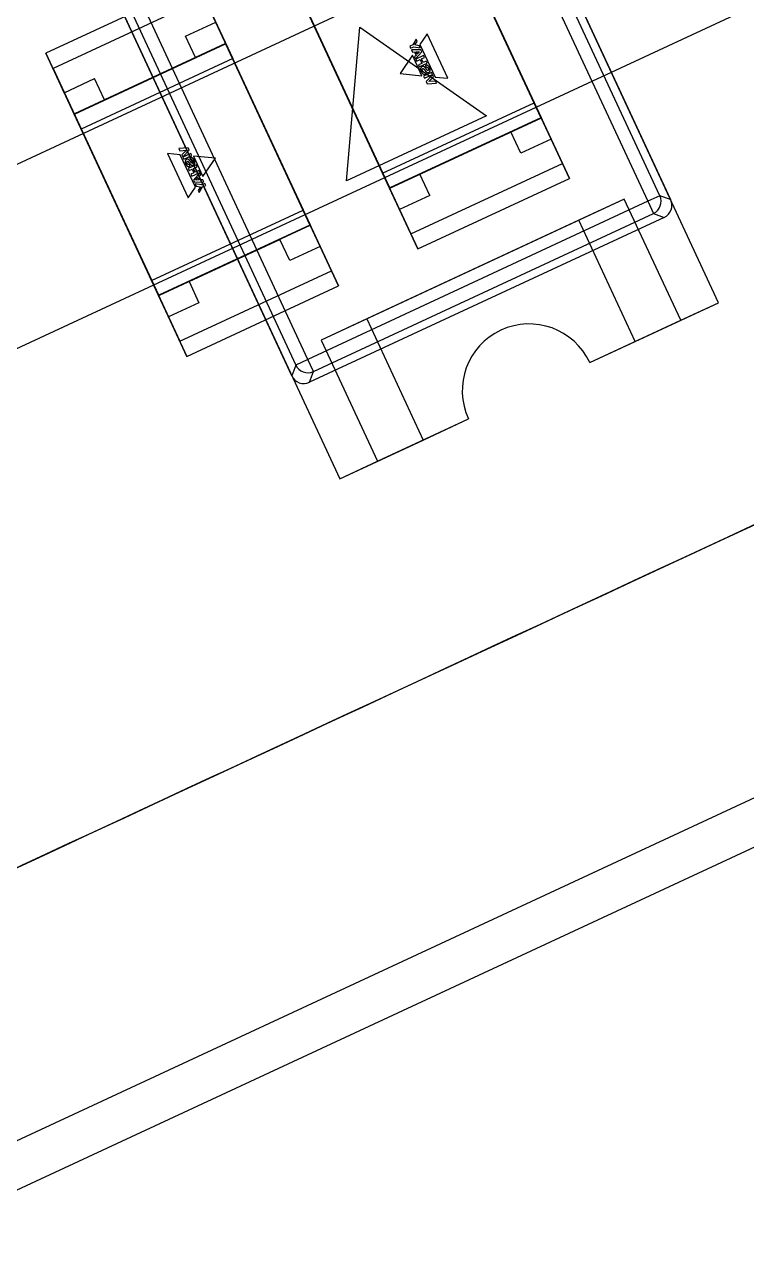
# Model space of a CAD drawing. Header units: millimetres. Extents: x 15 to 205, y 5 to 292.
# Drawn here: x 87.324 to 89.483, y 176.8 to 180.485 of the extents above; entities that cross this region are included whole.
import ezdxf

# ---------------------------------------------------------------- set-up
doc = ezdxf.new("R2010")
doc.units = ezdxf.units.MM

msp = doc.modelspace()

# ---------------------------------------------------------------- linework, layer by layer
at = {"color": 7, "linetype": 'Continuous', "lineweight": 25}
for p, q in [((114.5223, 189.806), (82.0483, 174.7037)), ((111.9476, 189.4251), (80.2116, 174.666)), ((112.3163, 188.6323), (80.5803, 173.8732)), ((96.635, 184.4084), (71.2462, 172.6012)), ((71.4571, 172.1478), (96.8458, 183.9551)), ((89.3997, 179.6532), (88.5563, 181.4667)), ((88.6997, 181.1585), (89.2564, 179.9615)), ((89.2242, 179.9732), (88.688, 181.1263)), ((88.6517, 181.1095), (89.188, 179.9564)), ((89.3997, 179.6532), (88.725, 181.104)), ((87.4229, 180.9396), (88.2663, 179.1261)), ((88.9324, 180.07), (88.5529, 180.8861)), ((88.5529, 180.8861), (88.9324, 180.07)), ((88.6156, 180.7488), (88.8678, 180.2065)), ((88.6165, 180.7492), (88.8687, 180.207)), ((88.0995, 180.6753), (88.479, 179.8592)), ((88.479, 179.8592), (88.0995, 180.6753)), ((88.1709, 179.4834), (87.6347, 180.6365)), ((87.8408, 180.6101), (87.3875, 180.3993)), ((87.8408, 180.6101), (87.3875, 180.3993)), ((88.1229, 179.4344), (87.5663, 180.6314)), ((87.5984, 180.6196), (88.1347, 179.4666)), ((87.9463, 180.3834), (87.8408, 180.6101)), ((87.8619, 180.5648), (87.4086, 180.3539)), ((87.8619, 180.5648), (87.4086, 180.3539)), ((87.5916, 180.5769), (88.2663, 179.1261)), ((87.8619, 180.5648), (87.9463, 180.3834)), ((88.2415, 179.7487), (87.8619, 180.5648)), ((87.8619, 180.5648), (88.2415, 179.7487)), ((88.4153, 179.9961), (88.1632, 180.5384)), ((88.4162, 179.9965), (88.1641, 180.5388)), ((87.805, 180.4501), (87.8957, 180.4923)), ((88.2863, 180.0177), (88.327, 180.4778)), ((88.327, 180.4778), (88.7051, 180.2125)), ((88.5281, 180.4574), (88.5063, 180.4256)), ((88.5898, 180.3247), (88.5281, 180.4574)), ((87.9243, 180.4284), (87.4727, 180.2184)), ((87.4731, 180.2174), (87.9247, 180.4274)), ((87.8345, 180.3866), (87.805, 180.4501)), ((87.9243, 180.4284), (87.9247, 180.4274)), ((87.9247, 180.4274), (87.9243, 180.4284)), ((87.9247, 180.4274), (87.9256, 180.4279)), ((87.9256, 180.4279), (87.9247, 180.4274)), ((87.9247, 180.4274), (88.1769, 179.8852)), ((87.9256, 180.4279), (88.1778, 179.8856)), ((88.4848, 180.4245), (88.4756, 180.4203)), ((88.4756, 180.4203), (88.4784, 180.4142)), ((88.4784, 180.4142), (88.4877, 180.4185)), ((88.4947, 180.4416), (88.4848, 180.4245)), ((88.4877, 180.4185), (88.507, 180.4152)), ((88.4914, 180.4241), (88.4978, 180.4348)), ((88.5038, 180.422), (88.4914, 180.4241)), ((88.4978, 180.4348), (88.4947, 180.4416)), ((88.507, 180.4152), (88.5038, 180.422)), ((88.5063, 180.4256), (88.5516, 180.3283)), ((87.3875, 180.3993), (87.3875, 180.3993)), ((87.4929, 180.1726), (87.3875, 180.3993)), ((87.3875, 180.3993), (87.4423, 180.2814)), ((87.9463, 180.3834), (87.4929, 180.1726)), ((87.8345, 180.3866), (87.5625, 180.2601)), ((88.484, 180.3932), (88.4467, 180.3384)), ((88.5094, 180.41), (88.4808, 180.4092)), ((88.4808, 180.4092), (88.4837, 180.4029)), ((88.4837, 180.4029), (88.49, 180.4033)), ((88.5124, 180.3322), (88.484, 180.3932)), ((88.49, 180.4033), (88.4948, 180.393)), ((88.4948, 180.393), (88.4905, 180.3884)), ((88.4905, 180.3884), (88.4933, 180.3823)), ((88.4933, 180.3823), (88.5123, 180.4038)), ((88.5174, 180.3927), (88.4936, 180.3816)), ((88.4936, 180.3816), (88.4964, 180.3756)), ((88.4946, 180.4035), (88.505, 180.4041)), ((88.4979, 180.3964), (88.4946, 180.4035)), ((88.4964, 180.3756), (88.5067, 180.3804)), ((88.505, 180.4041), (88.4979, 180.3964)), ((88.505, 180.4041), (88.505, 180.4041)), ((88.5067, 180.3804), (88.5119, 180.3692)), ((88.5123, 180.4038), (88.5094, 180.41)), ((88.5111, 180.3824), (88.5202, 180.3867)), ((88.5163, 180.3713), (88.5111, 180.3824)), ((88.5202, 180.3867), (88.5174, 180.3927)), ((87.4086, 180.3539), (87.4086, 180.3539)), ((87.4086, 180.3539), (87.4929, 180.1726)), ((87.4423, 180.2814), (87.4086, 180.3539)), ((87.4086, 180.3539), (87.7881, 179.5379)), ((87.7881, 179.5379), (87.4086, 180.3539)), ((88.5119, 180.3692), (88.5016, 180.3645)), ((88.5016, 180.3645), (88.5044, 180.3584)), ((88.5044, 180.3584), (88.5282, 180.3695)), ((88.5254, 180.3755), (88.5163, 180.3713)), ((88.541, 180.3419), (88.5172, 180.3309)), ((88.5241, 180.3368), (88.5213, 180.3426)), ((88.5225, 180.3631), (88.5253, 180.3572)), ((88.5282, 180.3695), (88.5254, 180.3755)), ((88.5438, 180.3359), (88.541, 180.3419)), ((87.4423, 180.2814), (87.533, 180.3236)), ((87.5625, 180.2601), (87.533, 180.3236)), ((88.4467, 180.3384), (88.5124, 180.3322)), ((88.5172, 180.3309), (88.52, 180.3248)), ((88.52, 180.3248), (88.5438, 180.3359)), ((88.5443, 180.3349), (88.5247, 180.3147)), ((88.5247, 180.3147), (88.5279, 180.3079)), ((88.5279, 180.3079), (88.5559, 180.31)), ((88.5333, 180.3147), (88.5472, 180.3287)), ((88.5334, 180.3146), (88.5333, 180.3147)), ((88.553, 180.3162), (88.5334, 180.3146)), ((88.5472, 180.3287), (88.5443, 180.3349)), ((88.5516, 180.3283), (88.5898, 180.3247)), ((88.5559, 180.31), (88.553, 180.3162)), ((88.3947, 180.0406), (88.848, 180.2514)), ((88.848, 180.2514), (88.9535, 180.0247)), ((88.9324, 180.07), (88.848, 180.2514)), ((87.4722, 180.217), (87.4731, 180.2174)), ((87.4731, 180.2174), (87.4722, 180.217)), ((87.7244, 179.6748), (87.4722, 180.217)), ((87.4731, 180.2174), (87.4727, 180.2184)), ((87.4727, 180.2184), (87.4731, 180.2174)), ((87.7253, 179.6752), (87.4731, 180.2174)), ((88.7051, 180.2125), (88.2863, 180.0177)), ((88.8678, 180.2065), (88.4162, 179.9965)), ((88.4167, 179.9956), (88.8682, 180.2056)), ((88.8678, 180.2065), (88.8687, 180.207)), ((88.8687, 180.207), (88.8678, 180.2065)), ((88.8678, 180.2065), (88.8682, 180.2056)), ((88.8682, 180.2056), (88.8678, 180.2065)), ((88.5064, 180.0374), (88.7785, 180.1639)), ((88.808, 180.1004), (88.7785, 180.1639)), ((88.8986, 180.1426), (88.808, 180.1004)), ((88.8986, 180.1426), (88.9324, 180.07)), ((88.9535, 180.0247), (88.8986, 180.1426)), ((87.7894, 180.0957), (87.7512, 180.0993)), ((87.7512, 180.0993), (87.8129, 179.9666)), ((87.813, 180.1161), (87.7851, 180.114)), ((87.7851, 180.114), (87.788, 180.1077)), ((87.788, 180.1077), (87.8076, 180.1094)), ((87.8346, 179.9984), (87.7894, 180.0957)), ((87.8076, 180.1093), (87.7937, 180.0953)), ((87.7937, 180.0953), (87.7966, 180.0891)), ((87.7966, 180.0891), (87.8162, 180.1093)), ((87.8209, 180.0992), (87.7971, 180.0881)), ((87.7971, 180.0881), (87.7999, 180.0821)), ((87.7999, 180.0821), (87.8237, 180.0931)), ((87.8076, 180.1094), (87.8076, 180.1093)), ((87.8162, 180.1093), (87.813, 180.1161)), ((87.8169, 180.0872), (87.8196, 180.0814)), ((87.8237, 180.0931), (87.8209, 180.0992)), ((87.8285, 180.0918), (87.8569, 180.0308)), ((87.8942, 180.0856), (87.8285, 180.0918)), ((87.8569, 180.0308), (87.8942, 180.0856)), ((87.8365, 180.0656), (87.8127, 180.0545)), ((87.8127, 180.0545), (87.8155, 180.0485)), ((87.8155, 180.0485), (87.8247, 180.0527)), ((87.8184, 180.0609), (87.8157, 180.0667)), ((87.8247, 180.0527), (87.8299, 180.0416)), ((87.8291, 180.0548), (87.8394, 180.0595)), ((87.8343, 180.0436), (87.8291, 180.0548)), ((87.8445, 180.0484), (87.8343, 180.0436)), ((87.8394, 180.0595), (87.8365, 180.0656)), ((87.8474, 180.0424), (87.8445, 180.0484)), ((88.479, 179.8592), (88.9324, 180.07)), ((88.479, 179.8592), (88.9324, 180.07)), ((88.9324, 180.07), (88.9324, 180.07)), ((87.8299, 180.0416), (87.8207, 180.0373)), ((87.8207, 180.0373), (87.8235, 180.0313)), ((87.8235, 180.0313), (87.8474, 180.0424)), ((87.8476, 180.0417), (87.8287, 180.0202)), ((87.8287, 180.0202), (87.8316, 180.014)), ((87.8316, 180.014), (87.8602, 180.0148)), ((87.836, 180.0199), (87.843, 180.0276)), ((87.8463, 180.0205), (87.836, 180.0199)), ((87.836, 180.0199), (87.836, 180.0199)), ((87.843, 180.0276), (87.8463, 180.0205)), ((87.8462, 180.031), (87.8505, 180.0356)), ((87.851, 180.0207), (87.8462, 180.031)), ((87.8505, 180.0356), (87.8476, 180.0417)), ((87.8572, 180.0211), (87.851, 180.0207)), ((87.8625, 180.0098), (87.8532, 180.0055)), ((87.8602, 180.0148), (87.8572, 180.0211)), ((87.8653, 180.0037), (87.8625, 180.0098)), ((88.479, 179.8592), (88.3947, 180.0406)), ((88.3947, 180.0406), (88.5001, 179.8139)), ((88.5001, 179.8139), (88.9535, 180.0247)), ((88.5001, 179.8139), (88.9535, 180.0247)), ((88.536, 179.9739), (88.5064, 180.0374)), ((88.9535, 180.0247), (88.9535, 180.0247)), ((87.8129, 179.9666), (87.8346, 179.9984)), ((87.8532, 180.0055), (87.834, 180.0088)), ((87.834, 180.0088), (87.8372, 180.002)), ((87.8372, 180.002), (87.8495, 179.9999)), ((87.8495, 179.9999), (87.8431, 179.9892)), ((87.8431, 179.9892), (87.8463, 179.9824)), ((87.8463, 179.9824), (87.8562, 179.9995)), ((87.8562, 179.9995), (87.8653, 180.0037)), ((88.4162, 179.9965), (88.4153, 179.9961)), ((88.4153, 179.9961), (88.4162, 179.9965)), ((88.4167, 179.9956), (88.4162, 179.9965)), ((88.4162, 179.9965), (88.4167, 179.9956)), ((88.536, 179.9739), (88.4453, 179.9317)), ((89.2242, 179.9732), (89.188, 179.9564)), ((89.2564, 179.9615), (89.2242, 179.9732)), ((89.188, 179.9564), (88.1709, 179.4834)), ((89.1177, 179.9632), (88.211, 179.5415)), ((89.1177, 179.9632), (88.9817, 179.9)), ((89.2864, 179.6005), (89.1177, 179.9632)), ((89.188, 179.9564), (89.2048, 179.9202)), ((87.7037, 179.7192), (88.1571, 179.9301)), ((88.1571, 179.9301), (88.2625, 179.7034)), ((88.2415, 179.7487), (88.1571, 179.9301)), ((89.237, 179.9084), (88.176, 179.415)), ((88.1878, 179.4472), (89.2048, 179.9202)), ((88.9817, 179.9), (88.347, 179.6048)), ((88.5001, 179.8139), (88.4453, 179.9317)), ((88.4453, 179.9317), (88.479, 179.8592)), ((89.1504, 179.5373), (88.9817, 179.9)), ((89.2048, 179.9202), (89.237, 179.9084)), ((88.1769, 179.8852), (87.7253, 179.6752)), ((88.1773, 179.8843), (87.7257, 179.6743)), ((88.1778, 179.8856), (88.1769, 179.8852)), ((88.1769, 179.8852), (88.1778, 179.8856)), ((88.1769, 179.8852), (88.1773, 179.8843)), ((88.1773, 179.8843), (88.1769, 179.8852)), ((87.8155, 179.7161), (88.0875, 179.8426)), ((88.117, 179.7791), (88.0875, 179.8426)), ((88.479, 179.8592), (88.479, 179.8592)), ((88.2077, 179.8213), (88.117, 179.7791)), ((88.2625, 179.7034), (88.2077, 179.8213)), ((88.2077, 179.8213), (88.2415, 179.7487)), ((88.5001, 179.8139), (88.5001, 179.8139)), ((87.7037, 179.7192), (87.8092, 179.4925)), ((87.7881, 179.5379), (87.7037, 179.7192)), ((87.7881, 179.5379), (88.2415, 179.7487)), ((87.7881, 179.5379), (88.2415, 179.7487)), ((87.8155, 179.7161), (87.845, 179.6526)), ((88.2415, 179.7487), (88.2415, 179.7487)), ((87.8092, 179.4925), (88.2625, 179.7034)), ((87.8092, 179.4925), (88.2625, 179.7034)), ((88.2625, 179.7034), (88.2625, 179.7034)), ((87.7253, 179.6752), (87.7244, 179.6748)), ((87.7244, 179.6748), (87.7253, 179.6752)), ((87.7257, 179.6743), (87.7253, 179.6752)), ((87.7253, 179.6752), (87.7257, 179.6743)), ((87.845, 179.6526), (87.7543, 179.6104)), ((89.1504, 179.5373), (89.3997, 179.6532)), ((89.2864, 179.6005), (89.3997, 179.6532)), ((87.7543, 179.6104), (87.7881, 179.5379)), ((87.8092, 179.4925), (87.7543, 179.6104)), ((88.347, 179.6048), (88.211, 179.5415)), ((88.347, 179.6048), (88.5157, 179.2421)), ((89.0144, 179.474), (89.2864, 179.6005)), ((89.1504, 179.5373), (89.2864, 179.6005)), ((87.7881, 179.5379), (87.7881, 179.5379)), ((88.211, 179.5415), (88.3796, 179.1788)), ((89.0144, 179.474), (89.1504, 179.5373)), ((87.8092, 179.4925), (87.8092, 179.4925)), ((88.1347, 179.4666), (88.1229, 179.4344)), ((88.1709, 179.4834), (88.1347, 179.4666)), ((88.1878, 179.4472), (88.1709, 179.4834)), ((88.176, 179.415), (88.1878, 179.4472)), ((88.3796, 179.1788), (88.6517, 179.3054)), ((88.5157, 179.2421), (88.6517, 179.3054)), ((88.2663, 179.1261), (88.5157, 179.2421)), ((88.3796, 179.1788), (88.5157, 179.2421)), ((88.2663, 179.1261), (88.3796, 179.1788))]:
    msp.add_line(p, q, dxfattribs=at)
for centre, radius, start, end in [((87.9247, 180.4274), 0.001, 24.9412, 114.9412), ((87.9247, 180.4274), 0.001, 24.9412, 114.9412), ((87.4731, 180.2174), 0.001, 114.9412, 204.9412), ((87.4731, 180.2174), 0.001, 114.9412, 204.9412), ((88.8678, 180.2065), 0.001, 294.9412, 24.9412), ((88.8678, 180.2065), 0.001, 294.9412, 24.9412), ((88.4162, 179.9965), 0.001, 204.9412, 294.9412), ((88.4162, 179.9965), 0.001, 204.9412, 294.9412), ((89.1878, 179.9565), 0.0401, 295.1248, 24.7576), ((88.1769, 179.8852), 0.001, 294.9412, 24.9412), ((88.1769, 179.8852), 0.001, 294.9412, 24.9412), ((87.7253, 179.6752), 0.001, 204.9412, 294.9412), ((87.7253, 179.6752), 0.001, 204.9412, 294.9412), ((88.833, 179.3897), 0.2, 24.9412, 204.9412), ((88.833, 179.3897), 0.2, 24.9412, 204.9412), ((88.171, 179.4836), 0.0401, 205.1248, 294.7576)]:
    msp.add_arc(centre, radius, start, end, dxfattribs=at)
for centre, major_axis in [((89.22, 179.9447), (0.0377, -0.0138)), ((88.1592, 179.4514), (-0.0138, -0.0377))]:
    msp.add_ellipse(centre, major_axis=major_axis, ratio=0.997265, start_param=5.499157, end_param=7.067214, dxfattribs=at)
for points, knots in [([(81.4237, 172.0597), (85.5898, 173.9972), (93.9444, 177.8825), (104.3834, 182.7373), (112.6928, 186.6018), (118.8656, 189.4724), (125.0502, 192.3485), (129.1982, 194.2776), (131.2945, 195.2525)], [0, 0, 0, 0, 0.250614, 0.502571, 0.627963, 0.750476, 0.873897, 1, 1, 1, 1]), ([(83.0718, 175.9962), (84.0234, 176.4387), (86.8786, 177.7665), (91.6379, 179.9799), (96.4014, 182.1952), (100.2137, 183.9682), (103.599, 185.5425), (106.7676, 187.0161), (109.7281, 188.3929), (111.2077, 189.081), (111.9476, 189.4251)], [0, 0, 0, 0, 0.098942, 0.296859, 0.494758, 0.593727, 0.692693, 0.846267, 0.923131, 1, 1, 1, 1]), ([(111.9476, 189.4251), (111.4718, 189.2039), (110.5202, 188.7613), (108.6138, 187.8747), (106.2305, 186.7663), (101.3182, 184.4818), (94.3569, 181.2444), (88.3473, 178.4496), (85.3425, 177.0522)], [0, 0, 0, 0, 0.053733, 0.107475, 0.214909, 0.322348, 0.661173, 1, 1, 1, 1]), ([(88.5125, 180.3595), (88.512, 180.3593), (88.5111, 180.3588), (88.51, 180.3577), (88.5091, 180.3564), (88.5085, 180.3548), (88.5082, 180.3531), (88.5082, 180.3512), (88.5085, 180.3491), (88.5092, 180.3468), (88.5098, 180.3453), (88.5102, 180.3445)], [0, 0, 0, 0, 0.093231, 0.18407, 0.275846, 0.371929, 0.475443, 0.586964, 0.710412, 0.847584, 1, 1, 1, 1]), ([(88.5125, 180.3595), (88.512, 180.3593), (88.5111, 180.3588), (88.51, 180.3577), (88.5091, 180.3564), (88.5085, 180.3548), (88.5082, 180.3531), (88.5082, 180.3512), (88.5085, 180.3491), (88.5092, 180.3468), (88.5098, 180.3453), (88.5102, 180.3445)], [0, 0, 0, 0, 0.093231, 0.18407, 0.275846, 0.371929, 0.475443, 0.586964, 0.710412, 0.847584, 1, 1, 1, 1]), ([(88.5102, 180.3445), (88.5104, 180.3439), (88.511, 180.3428), (88.5121, 180.3411), (88.5133, 180.3396), (88.5145, 180.3384), (88.5159, 180.3374), (88.5172, 180.3366), (88.5185, 180.3362), (88.5198, 180.3359), (88.5212, 180.3359), (88.5227, 180.3362), (88.5236, 180.3366), (88.5241, 180.3368)], [0, 0, 0, 0, 0.111674, 0.220816, 0.326505, 0.428114, 0.525478, 0.603732, 0.680129, 0.755942, 0.832975, 0.913485, 1, 1, 1, 1]), ([(88.5102, 180.3445), (88.5104, 180.3439), (88.511, 180.3428), (88.5121, 180.3411), (88.5133, 180.3396), (88.5145, 180.3384), (88.5159, 180.3374), (88.5172, 180.3366), (88.5185, 180.3362), (88.5198, 180.3359), (88.5212, 180.3359), (88.5227, 180.3362), (88.5236, 180.3366), (88.5241, 180.3368)], [0, 0, 0, 0, 0.111674, 0.220816, 0.326505, 0.428114, 0.525478, 0.603732, 0.680129, 0.755942, 0.832975, 0.913485, 1, 1, 1, 1]), ([(88.5232, 180.3546), (88.523, 180.3548), (88.5227, 180.3553), (88.5221, 180.3561), (88.5213, 180.357), (88.5204, 180.3579), (88.5194, 180.3587), (88.5184, 180.3593), (88.5174, 180.3598), (88.5162, 180.3601), (88.515, 180.3602), (88.5137, 180.3601), (88.5129, 180.3597), (88.5125, 180.3595)], [0, 0, 0, 0, 0.0623699, 0.1415214, 0.2328714, 0.3322152, 0.4359727, 0.5239287, 0.6124514, 0.701905, 0.7939981, 0.8918988, 1, 1, 1, 1]), ([(88.5232, 180.3546), (88.523, 180.3548), (88.5227, 180.3553), (88.5221, 180.3561), (88.5213, 180.357), (88.5204, 180.3579), (88.5194, 180.3587), (88.5184, 180.3593), (88.5174, 180.3598), (88.5162, 180.3601), (88.515, 180.3602), (88.5137, 180.3601), (88.5129, 180.3597), (88.5125, 180.3595)], [0, 0, 0, 0, 0.06237, 0.141521, 0.232871, 0.332215, 0.435973, 0.523929, 0.612451, 0.701905, 0.793998, 0.891899, 1, 1, 1, 1]), ([(88.5141, 180.3467), (88.5139, 180.3471), (88.5136, 180.3478), (88.5132, 180.3491), (88.513, 180.3503), (88.5131, 180.3513), (88.5133, 180.3522), (88.5138, 180.3529), (88.5143, 180.3532), (88.5146, 180.3534)], [0, 0, 0, 0, 0.167122, 0.345632, 0.521423, 0.645574, 0.762147, 0.876211, 1, 1, 1, 1]), ([(88.5141, 180.3467), (88.5139, 180.3471), (88.5136, 180.3478), (88.5132, 180.3491), (88.513, 180.3503), (88.5131, 180.3513), (88.5133, 180.3522), (88.5138, 180.3529), (88.5143, 180.3532), (88.5146, 180.3534)], [0, 0, 0, 0, 0.167122, 0.345632, 0.521423, 0.645574, 0.762147, 0.876211, 1, 1, 1, 1]), ([(88.5213, 180.3426), (88.521, 180.3425), (88.5204, 180.3422), (88.5193, 180.3421), (88.5184, 180.3423), (88.5175, 180.3426), (88.5166, 180.3432), (88.5156, 180.3441), (88.5148, 180.3453), (88.5143, 180.3462), (88.5141, 180.3467)], [0, 0, 0, 0, 0.118003, 0.224829, 0.32648, 0.428067, 0.533159, 0.679024, 0.835133, 1, 1, 1, 1]), ([(88.5213, 180.3426), (88.521, 180.3425), (88.5204, 180.3422), (88.5193, 180.3421), (88.5184, 180.3423), (88.5175, 180.3426), (88.5166, 180.3432), (88.5156, 180.3441), (88.5148, 180.3453), (88.5143, 180.3462), (88.5141, 180.3467)], [0, 0, 0, 0, 0.118003, 0.224829, 0.32648, 0.428067, 0.533159, 0.679024, 0.835133, 1, 1, 1, 1]), ([(88.5146, 180.3534), (88.5148, 180.3535), (88.5152, 180.3536), (88.5159, 180.3536), (88.5166, 180.3534), (88.5175, 180.3529), (88.5184, 180.352), (88.5194, 180.3509), (88.5203, 180.3497), (88.5213, 180.3484), (88.522, 180.3475), (88.5223, 180.3471)], [0, 0, 0, 0, 0.062595, 0.121834, 0.182912, 0.284909, 0.403207, 0.537228, 0.68404, 0.839719, 1, 1, 1, 1]), ([(88.5146, 180.3534), (88.5148, 180.3535), (88.5152, 180.3536), (88.5159, 180.3536), (88.5166, 180.3534), (88.5175, 180.3529), (88.5184, 180.352), (88.5194, 180.3509), (88.5203, 180.3497), (88.5213, 180.3484), (88.522, 180.3475), (88.5223, 180.3471)], [0, 0, 0, 0, 0.062595, 0.121834, 0.182912, 0.284909, 0.403207, 0.537228, 0.68404, 0.839719, 1, 1, 1, 1]), ([(88.5223, 180.3471), (88.5227, 180.3466), (88.5235, 180.3456), (88.5248, 180.3442), (88.5261, 180.3429), (88.5274, 180.3421), (88.5286, 180.3416), (88.5296, 180.3414), (88.5307, 180.3414), (88.5318, 180.3416), (88.5325, 180.3419), (88.5329, 180.342)], [0, 0, 0, 0, 0.151123, 0.299162, 0.440716, 0.574416, 0.655344, 0.735536, 0.817472, 0.904404, 1, 1, 1, 1]), ([(88.5223, 180.3471), (88.5227, 180.3466), (88.5235, 180.3456), (88.5248, 180.3442), (88.5261, 180.3429), (88.5274, 180.3421), (88.5286, 180.3416), (88.5296, 180.3414), (88.5307, 180.3414), (88.5318, 180.3416), (88.5325, 180.3419), (88.5329, 180.342)], [0, 0, 0, 0, 0.151123, 0.299162, 0.440716, 0.574416, 0.655344, 0.735536, 0.817472, 0.904404, 1, 1, 1, 1]), ([(88.5353, 180.3556), (88.5351, 180.3562), (88.5345, 180.3573), (88.5335, 180.3589), (88.5325, 180.3603), (88.5313, 180.3615), (88.5301, 180.3625), (88.5289, 180.3632), (88.5277, 180.3636), (88.5265, 180.3639), (88.5252, 180.3639), (88.5238, 180.3636), (88.523, 180.3633), (88.5225, 180.3631)], [0, 0, 0, 0, 0.113094, 0.22318, 0.329301, 0.430844, 0.5277, 0.605285, 0.680912, 0.75601, 0.832566, 0.913011, 1, 1, 1, 1]), ([(88.5353, 180.3556), (88.5351, 180.3562), (88.5345, 180.3573), (88.5335, 180.3589), (88.5325, 180.3603), (88.5313, 180.3615), (88.5301, 180.3625), (88.5289, 180.3632), (88.5277, 180.3636), (88.5265, 180.3639), (88.5252, 180.3639), (88.5238, 180.3636), (88.523, 180.3633), (88.5225, 180.3631)], [0, 0, 0, 0, 0.113094, 0.2231796, 0.3293014, 0.4308441, 0.5276999, 0.6052847, 0.6809115, 0.7560096, 0.8325661, 0.9130105, 1, 1, 1, 1]), ([(88.5306, 180.3481), (88.5304, 180.348), (88.53, 180.3478), (88.5293, 180.3478), (88.5286, 180.3481), (88.528, 180.3487), (88.5273, 180.3494), (88.5265, 180.3504), (88.5256, 180.3515), (88.5244, 180.353), (88.5236, 180.354), (88.5232, 180.3546)], [0, 0, 0, 0, 0.0653, 0.123822, 0.189595, 0.276318, 0.367489, 0.482194, 0.623775, 0.795361, 1, 1, 1, 1]), ([(88.5306, 180.3481), (88.5304, 180.348), (88.53, 180.3478), (88.5293, 180.3478), (88.5286, 180.3481), (88.528, 180.3487), (88.5273, 180.3494), (88.5265, 180.3504), (88.5256, 180.3515), (88.5244, 180.353), (88.5236, 180.354), (88.5232, 180.3546)], [0, 0, 0, 0, 0.0653, 0.123822, 0.189595, 0.276318, 0.367489, 0.482194, 0.623775, 0.795361, 1, 1, 1, 1]), ([(88.5253, 180.3572), (88.5256, 180.3574), (88.5264, 180.3576), (88.5275, 180.3576), (88.5285, 180.3572), (88.5293, 180.3566), (88.5301, 180.3557), (88.5308, 180.3547), (88.5312, 180.3539), (88.5314, 180.3535)], [0, 0, 0, 0, 0.1504277, 0.2811439, 0.4048593, 0.5319952, 0.6754361, 0.8316919, 1, 1, 1, 1]), ([(88.5253, 180.3572), (88.5256, 180.3574), (88.5264, 180.3576), (88.5275, 180.3576), (88.5285, 180.3572), (88.5293, 180.3566), (88.5301, 180.3557), (88.5308, 180.3547), (88.5312, 180.3539), (88.5314, 180.3535)], [0, 0, 0, 0, 0.150428, 0.281144, 0.404859, 0.531995, 0.675436, 0.831692, 1, 1, 1, 1]), ([(88.5314, 180.3535), (88.5315, 180.3532), (88.5318, 180.3525), (88.5321, 180.3515), (88.5321, 180.3505), (88.532, 180.3497), (88.5317, 180.349), (88.5313, 180.3484), (88.5308, 180.3482), (88.5306, 180.3481)], [0, 0, 0, 0, 0.1772, 0.35411, 0.523148, 0.642763, 0.757731, 0.873619, 1, 1, 1, 1]), ([(88.5314, 180.3535), (88.5315, 180.3532), (88.5318, 180.3525), (88.5321, 180.3515), (88.5321, 180.3505), (88.532, 180.3497), (88.5317, 180.349), (88.5313, 180.3484), (88.5308, 180.3482), (88.5306, 180.3481)], [0, 0, 0, 0, 0.1772, 0.35411, 0.523148, 0.642763, 0.757731, 0.873619, 1, 1, 1, 1]), ([(88.5329, 180.342), (88.5333, 180.3422), (88.534, 180.3426), (88.535, 180.3434), (88.5357, 180.3444), (88.5362, 180.3454), (88.5366, 180.3466), (88.5369, 180.348), (88.5369, 180.3498), (88.5367, 180.3518), (88.5361, 180.3537), (88.5356, 180.355), (88.5353, 180.3556)], [0, 0, 0, 0, 0.083836, 0.162978, 0.240017, 0.317025, 0.395442, 0.476081, 0.601648, 0.73219, 0.86583, 1, 1, 1, 1]), ([(88.5329, 180.342), (88.5333, 180.3422), (88.534, 180.3426), (88.535, 180.3434), (88.5357, 180.3444), (88.5362, 180.3454), (88.5366, 180.3466), (88.5369, 180.348), (88.5369, 180.3498), (88.5367, 180.3518), (88.5361, 180.3537), (88.5356, 180.355), (88.5353, 180.3556)], [0, 0, 0, 0, 0.083836, 0.162978, 0.240017, 0.317025, 0.395442, 0.476081, 0.601648, 0.73219, 0.86583, 1, 1, 1, 1]), ([(87.8308, 180.0794), (87.8305, 180.08), (87.8299, 180.0812), (87.8289, 180.0829), (87.8277, 180.0843), (87.8264, 180.0856), (87.8251, 180.0866), (87.8238, 180.0874), (87.8225, 180.0878), (87.8211, 180.0881), (87.8197, 180.0881), (87.8183, 180.0878), (87.8174, 180.0874), (87.8169, 180.0872)], [0, 0, 0, 0, 0.111674, 0.220816, 0.326505, 0.428114, 0.525478, 0.603732, 0.680129, 0.755942, 0.832975, 0.913485, 1, 1, 1, 1]), ([(87.8308, 180.0794), (87.8305, 180.08), (87.8299, 180.0812), (87.8289, 180.0829), (87.8277, 180.0843), (87.8264, 180.0856), (87.8251, 180.0866), (87.8238, 180.0874), (87.8225, 180.0878), (87.8211, 180.0881), (87.8197, 180.0881), (87.8183, 180.0878), (87.8174, 180.0874), (87.8169, 180.0872)], [0, 0, 0, 0, 0.111674, 0.220816, 0.326505, 0.428114, 0.525478, 0.603732, 0.680129, 0.755942, 0.832975, 0.913485, 1, 1, 1, 1]), ([(87.808, 180.082), (87.8077, 180.0818), (87.8069, 180.0814), (87.806, 180.0806), (87.8052, 180.0796), (87.8047, 180.0785), (87.8043, 180.0774), (87.8041, 180.076), (87.804, 180.0742), (87.8043, 180.0722), (87.8048, 180.0702), (87.8053, 180.069), (87.8056, 180.0683)], [0, 0, 0, 0, 0.083836, 0.162978, 0.240017, 0.317025, 0.395442, 0.476081, 0.601648, 0.73219, 0.86583, 1, 1, 1, 1]), ([(87.808, 180.082), (87.8077, 180.0818), (87.8069, 180.0814), (87.806, 180.0806), (87.8052, 180.0796), (87.8047, 180.0785), (87.8043, 180.0774), (87.8041, 180.076), (87.804, 180.0742), (87.8043, 180.0722), (87.8048, 180.0702), (87.8053, 180.069), (87.8056, 180.0683)], [0, 0, 0, 0, 0.083836, 0.162978, 0.240017, 0.317025, 0.395442, 0.476081, 0.601648, 0.73219, 0.86583, 1, 1, 1, 1]), ([(87.8056, 180.0683), (87.8059, 180.0678), (87.8064, 180.0667), (87.8074, 180.0651), (87.8085, 180.0637), (87.8096, 180.0625), (87.8108, 180.0615), (87.812, 180.0608), (87.8132, 180.0604), (87.8145, 180.0601), (87.8158, 180.0601), (87.8171, 180.0604), (87.818, 180.0607), (87.8184, 180.0609)], [0, 0, 0, 0, 0.113094, 0.22318, 0.329301, 0.430844, 0.5277, 0.605285, 0.680912, 0.75601, 0.832566, 0.913011, 1, 1, 1, 1]), ([(87.8056, 180.0683), (87.8059, 180.0678), (87.8064, 180.0667), (87.8074, 180.0651), (87.8085, 180.0637), (87.8096, 180.0625), (87.8108, 180.0615), (87.812, 180.0608), (87.8132, 180.0604), (87.8145, 180.0601), (87.8158, 180.0601), (87.8171, 180.0604), (87.818, 180.0607), (87.8184, 180.0609)], [0, 0, 0, 0, 0.113094, 0.22318, 0.329301, 0.430844, 0.5277, 0.605285, 0.680912, 0.75601, 0.832566, 0.913011, 1, 1, 1, 1]), ([(87.8186, 180.0769), (87.8182, 180.0774), (87.8174, 180.0784), (87.8162, 180.0798), (87.8148, 180.081), (87.8135, 180.0819), (87.8124, 180.0824), (87.8113, 180.0826), (87.8103, 180.0826), (87.8091, 180.0824), (87.8084, 180.0821), (87.808, 180.082)], [0, 0, 0, 0, 0.151123, 0.299162, 0.440716, 0.574416, 0.655344, 0.735536, 0.817472, 0.904404, 1, 1, 1, 1]), ([(87.8186, 180.0769), (87.8182, 180.0774), (87.8174, 180.0784), (87.8162, 180.0798), (87.8148, 180.081), (87.8135, 180.0819), (87.8124, 180.0824), (87.8113, 180.0826), (87.8103, 180.0826), (87.8091, 180.0824), (87.8084, 180.0821), (87.808, 180.082)], [0, 0, 0, 0, 0.151123, 0.299162, 0.440716, 0.574416, 0.655344, 0.735536, 0.817472, 0.904404, 1, 1, 1, 1]), ([(87.8096, 180.0705), (87.8094, 180.0708), (87.8091, 180.0715), (87.8089, 180.0725), (87.8088, 180.0735), (87.8089, 180.0743), (87.8092, 180.075), (87.8097, 180.0756), (87.8101, 180.0758), (87.8103, 180.0759)], [0, 0, 0, 0, 0.1772, 0.35411, 0.523148, 0.642763, 0.757731, 0.873619, 1, 1, 1, 1]), ([(87.8096, 180.0705), (87.8094, 180.0708), (87.8091, 180.0715), (87.8089, 180.0725), (87.8088, 180.0735), (87.8089, 180.0743), (87.8092, 180.075), (87.8097, 180.0756), (87.8101, 180.0758), (87.8103, 180.0759)], [0, 0, 0, 0, 0.1771996, 0.3541105, 0.5231482, 0.6427628, 0.757731, 0.8736186, 1, 1, 1, 1]), ([(87.8157, 180.0667), (87.8153, 180.0666), (87.8146, 180.0664), (87.8135, 180.0664), (87.8125, 180.0668), (87.8116, 180.0674), (87.8108, 180.0683), (87.8101, 180.0693), (87.8098, 180.0701), (87.8096, 180.0705)], [0, 0, 0, 0, 0.150428, 0.281144, 0.404859, 0.531995, 0.675436, 0.831692, 1, 1, 1, 1]), ([(87.8157, 180.0667), (87.8153, 180.0666), (87.8146, 180.0664), (87.8135, 180.0664), (87.8125, 180.0668), (87.8116, 180.0674), (87.8108, 180.0683), (87.8101, 180.0693), (87.8098, 180.0701), (87.8096, 180.0705)], [0, 0, 0, 0, 0.150428, 0.281144, 0.404859, 0.531995, 0.675436, 0.831692, 1, 1, 1, 1]), ([(87.8103, 180.0759), (87.8105, 180.076), (87.8109, 180.0762), (87.8116, 180.0762), (87.8123, 180.0759), (87.813, 180.0753), (87.8137, 180.0746), (87.8145, 180.0736), (87.8154, 180.0724), (87.8165, 180.071), (87.8173, 180.07), (87.8177, 180.0694)], [0, 0, 0, 0, 0.0653, 0.123822, 0.189595, 0.276318, 0.367489, 0.482194, 0.623775, 0.795361, 1, 1, 1, 1]), ([(87.8103, 180.0759), (87.8105, 180.076), (87.8109, 180.0762), (87.8116, 180.0762), (87.8123, 180.0759), (87.813, 180.0753), (87.8137, 180.0746), (87.8145, 180.0736), (87.8154, 180.0724), (87.8165, 180.071), (87.8173, 180.07), (87.8177, 180.0694)], [0, 0, 0, 0, 0.0653, 0.123822, 0.189595, 0.276318, 0.367489, 0.482194, 0.623775, 0.795361, 1, 1, 1, 1]), ([(87.8177, 180.0694), (87.8179, 180.0692), (87.8183, 180.0687), (87.8189, 180.0679), (87.8197, 180.067), (87.8206, 180.0661), (87.8215, 180.0653), (87.8225, 180.0647), (87.8236, 180.0642), (87.8247, 180.0639), (87.8259, 180.0638), (87.8272, 180.0639), (87.828, 180.0643), (87.8285, 180.0644)], [0, 0, 0, 0, 0.06237, 0.141521, 0.232871, 0.332215, 0.435973, 0.523929, 0.612451, 0.701905, 0.793998, 0.891899, 1, 1, 1, 1]), ([(87.8177, 180.0694), (87.8179, 180.0692), (87.8183, 180.0687), (87.8189, 180.0679), (87.8197, 180.067), (87.8206, 180.0661), (87.8215, 180.0653), (87.8225, 180.0647), (87.8236, 180.0642), (87.8247, 180.0639), (87.8259, 180.0638), (87.8272, 180.0639), (87.828, 180.0643), (87.8285, 180.0644)], [0, 0, 0, 0, 0.06237, 0.141521, 0.232871, 0.332215, 0.435973, 0.523929, 0.612451, 0.701905, 0.793998, 0.891899, 1, 1, 1, 1]), ([(87.8263, 180.0706), (87.8261, 180.0705), (87.8257, 180.0704), (87.8251, 180.0704), (87.8243, 180.0706), (87.8234, 180.0711), (87.8225, 180.072), (87.8216, 180.073), (87.8206, 180.0743), (87.8196, 180.0756), (87.819, 180.0765), (87.8186, 180.0769)], [0, 0, 0, 0, 0.0625948, 0.1218335, 0.1829119, 0.2849089, 0.4032069, 0.5372281, 0.6840403, 0.8397192, 1, 1, 1, 1]), ([(87.8263, 180.0706), (87.8261, 180.0705), (87.8257, 180.0704), (87.8251, 180.0704), (87.8243, 180.0706), (87.8234, 180.0711), (87.8225, 180.072), (87.8216, 180.073), (87.8206, 180.0743), (87.8196, 180.0756), (87.819, 180.0765), (87.8186, 180.0769)], [0, 0, 0, 0, 0.0625948, 0.1218335, 0.1829119, 0.2849089, 0.4032069, 0.5372281, 0.6840403, 0.8397192, 1, 1, 1, 1]), ([(87.8196, 180.0814), (87.8199, 180.0815), (87.8206, 180.0818), (87.8216, 180.0819), (87.8226, 180.0817), (87.8235, 180.0814), (87.8244, 180.0807), (87.8253, 180.0799), (87.8261, 180.0787), (87.8266, 180.0778), (87.8268, 180.0773)], [0, 0, 0, 0, 0.118003, 0.224829, 0.32648, 0.428067, 0.533159, 0.679024, 0.835133, 1, 1, 1, 1]), ([(87.8196, 180.0814), (87.8199, 180.0815), (87.8206, 180.0818), (87.8216, 180.0819), (87.8226, 180.0817), (87.8235, 180.0814), (87.8244, 180.0807), (87.8253, 180.0799), (87.8261, 180.0787), (87.8266, 180.0778), (87.8268, 180.0773)], [0, 0, 0, 0, 0.118003, 0.2248293, 0.3264802, 0.4280674, 0.5331588, 0.6790236, 0.8351327, 1, 1, 1, 1]), ([(87.8268, 180.0773), (87.827, 180.0769), (87.8273, 180.0761), (87.8277, 180.0749), (87.8279, 180.0737), (87.8279, 180.0727), (87.8276, 180.0718), (87.8271, 180.071), (87.8266, 180.0707), (87.8263, 180.0706)], [0, 0, 0, 0, 0.167122, 0.345632, 0.521423, 0.645574, 0.762147, 0.876211, 1, 1, 1, 1]), ([(87.8268, 180.0773), (87.827, 180.0769), (87.8273, 180.0761), (87.8277, 180.0749), (87.8279, 180.0737), (87.8279, 180.0727), (87.8276, 180.0718), (87.8271, 180.071), (87.8266, 180.0707), (87.8263, 180.0706)], [0, 0, 0, 0, 0.167122, 0.345632, 0.521423, 0.645574, 0.762147, 0.876211, 1, 1, 1, 1]), ([(87.8285, 180.0644), (87.8289, 180.0647), (87.8299, 180.0652), (87.831, 180.0663), (87.8319, 180.0676), (87.8325, 180.0692), (87.8328, 180.0709), (87.8327, 180.0728), (87.8324, 180.0749), (87.8318, 180.0772), (87.8311, 180.0787), (87.8308, 180.0794)], [0, 0, 0, 0, 0.093231, 0.18407, 0.275846, 0.371929, 0.475443, 0.586964, 0.710412, 0.847584, 1, 1, 1, 1]), ([(87.8285, 180.0644), (87.8289, 180.0647), (87.8299, 180.0652), (87.831, 180.0663), (87.8319, 180.0676), (87.8325, 180.0692), (87.8328, 180.0709), (87.8327, 180.0728), (87.8324, 180.0749), (87.8318, 180.0772), (87.8311, 180.0787), (87.8308, 180.0794)], [0, 0, 0, 0, 0.093231, 0.18407, 0.275846, 0.371929, 0.475443, 0.586964, 0.710412, 0.847584, 1, 1, 1, 1])]:
    msp.add_open_spline(points, degree=3, knots=knots, dxfattribs=at)

doc.saveas('drawing.dxf')
